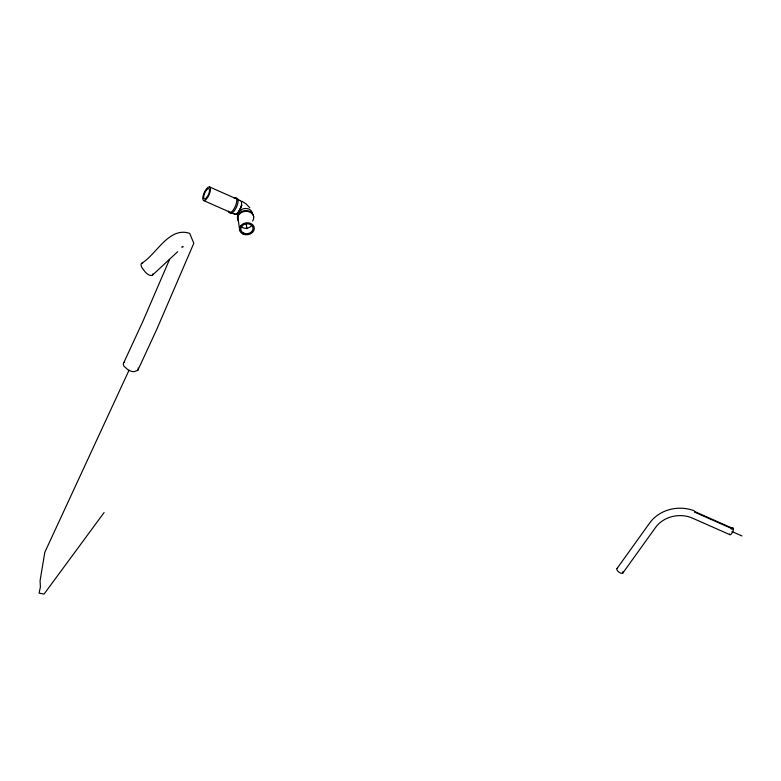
<?xml version="1.0" encoding="UTF-8"?>
<svg xmlns="http://www.w3.org/2000/svg" width="781" height="781" viewBox="0 0 781 781"><rect width="100%" height="100%" fill="white"/><g stroke="black" fill="none" stroke-linecap="round" stroke-linejoin="round"><path stroke-width="1.17" d="M182.949 247.079L182.998 246.425L181.661 247.157M237.775 216.386A7.429 5.809 -12.7 0 1 237.57 214.892L238.635 211.885L241.388 209.562A7.429 5.809 -12.7 0 1 248.758 209.074A7.429 5.809 -12.7 0 1 252.292 213.916M237.57 214.892L238.966 211.651L241.388 209.562M169.555 259.429L142.581 322.045L123.769 362.726A8.318 4.354 24.8 0 0 124.033 366.318L128.269 370.028A7.849 4.12 24.8 0 0 133.971 371.678L137.817 370.311L156.708 329.494L193.805 243.281L189.695 233.363C168.842 226.422 156.708 254.215 141.791 263.236L141.234 263.841A8.318 3.222 47.1 0 0 141.917 267.629L145.569 272.413A7.849 3.036 47.1 0 0 150.03 275.4L152.139 275.449L177.677 251.697M129.119 370.057L44.81 552.304L40.075 580.732L40.397 587.019L39.05 593.13L44.068 594.068L104.088 512.561M617.058 568.451L649.772 522.86C659.594 509.319 678.826 504.848 694.163 510.764M622.838 573.049L655.386 527.692C663.333 516.524 679.06 512.824 691.595 517.744L729.932 534.702M152.139 275.449L152.695 274.844A8.318 3.222 47.1 0 0 152.861 273.858M123.769 362.726L124.657 361.954M141.791 263.236L142.698 263.051M209.64 186.981A7.419 2.665 -66.1 0 1 207.229 198.11A7.419 2.665 -66.1 0 1 203.021 196.207A7.419 2.665 -66.1 0 1 209.64 186.981L240.46 200.629M203.626 200.551L234.866 214.375M733.359 529.303L733.349 528.649L694.534 511.477L694.553 512.131L733.359 529.303A3.71 1.337 -66.1 0 1 731.494 533.813A3.71 1.337 -66.1 0 1 729.532 533.979M731.914 531.519L741.95 535.961M241.993 201.322L245.995 203.841L249.813 207.766M246.288 224.215L246.913 228.755M237.629 215.371L239.738 230.541M239.65 200.532A7.429 3.056 -68.2 0 1 240.46 208.742A7.429 3.056 -68.2 0 1 234.232 213.818M251.433 225.719A6.16 4.969 -7.9 0 1 240.792 226.06M236.36 198.296A8.161 2.939 -66.1 0 1 236.077 207.98A8.161 2.939 -66.1 0 1 229.653 211.671M234.115 198.189A8.161 2.939 -66.1 0 1 235.257 206.457A8.161 2.939 -66.1 0 1 228.384 211.104M238.517 221.501A8.161 6.59 -7.9 0 1 245.8 211.358A8.161 6.59 -7.9 0 1 252.605 221.052M237.619 219.07A8.161 6.59 -7.9 0 1 244.609 210.587A8.161 6.59 -7.9 0 1 253.649 216.845M138.139 368.056A8.318 4.354 24.8 0 1 137.817 370.311M622.926 571.536A3.71 1.738 35.7 0 1 619.421 572.483A3.71 1.738 35.7 0 1 617.498 568.226M731.143 529.147A3.71 1.337 -66.1 0 1 733.349 528.649M241.729 205.237L238.722 212.032L236.731 214.111L235.11 214.453L235.706 214.443A7.419 1.865 -62.3 0 0 241.114 206.916L241.768 205.257M243.096 234.085A7.419 5.984 -7.9 0 0 254.313 228.521A7.419 5.984 -7.9 0 0 243.34 223.669A7.419 5.984 -7.9 0 0 243.096 234.085M243.74 233.177A6.16 4.969 -7.9 0 0 253.054 228.56A6.16 4.969 -7.9 0 0 243.945 224.528A6.16 4.969 -7.9 0 0 243.74 233.177M207.082 197.056A5.623 2.021 -66.1 0 0 208.908 188.631A5.623 2.021 -66.1 0 0 203.89 195.621A5.623 2.021 -66.1 0 0 207.082 197.056"/></g></svg>
